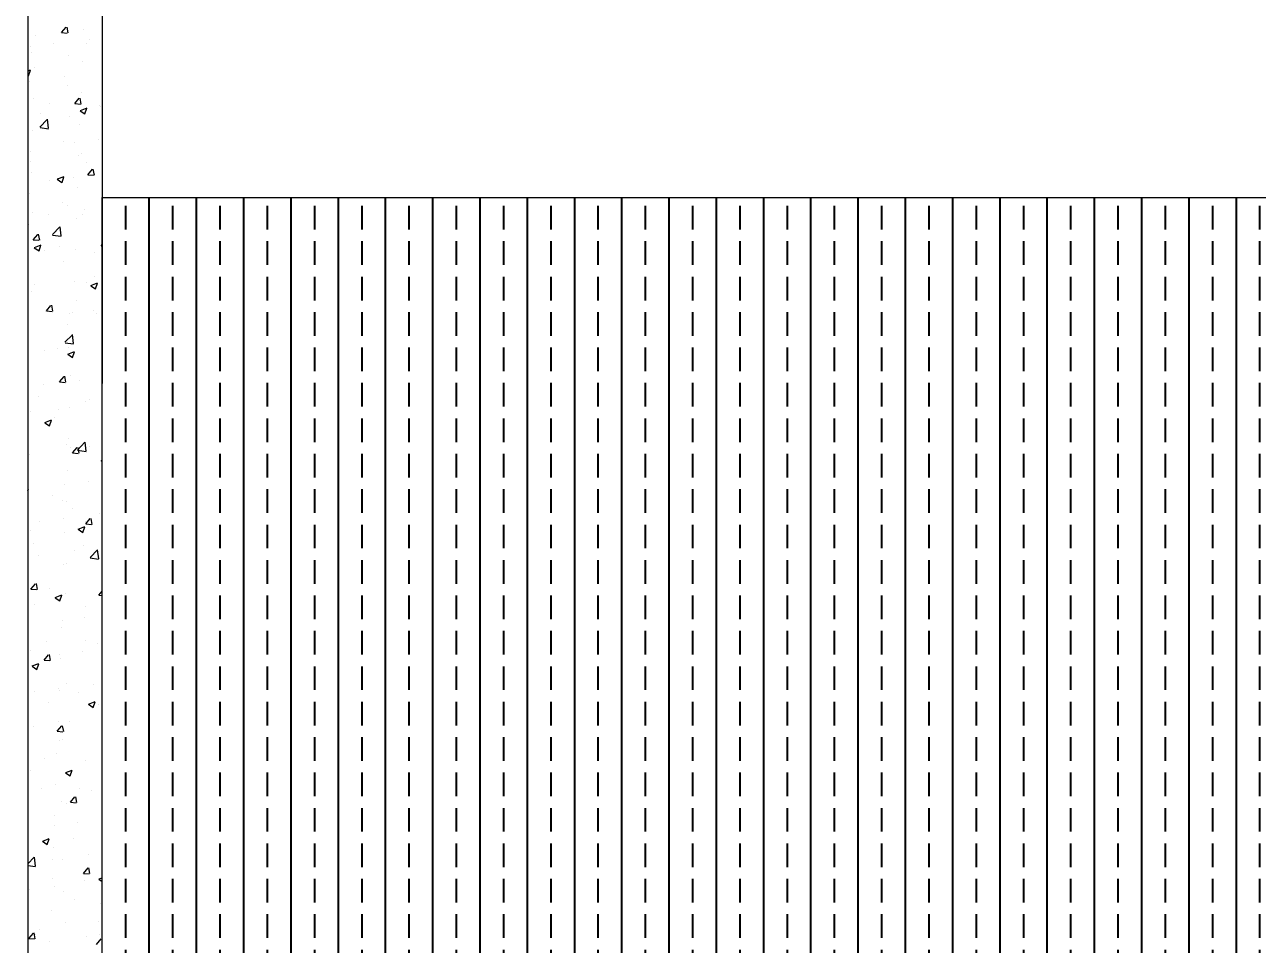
# Model space of a CAD drawing. Header units: millimetres. Extents: x 100 to 1222, y 100 to 694.
# Drawn here: x 293.24 to 305.67, y 545.33 to 554.61 of the extents above; entities that cross this region are included whole.
import ezdxf
from ezdxf import colors
from ezdxf.entities.mleader import LeaderData, LeaderLine
from ezdxf.math import Vec2, Vec3

# ---------------------------------------------------------------- set-up
doc = ezdxf.new("R2010")
doc.units = ezdxf.units.MM
doc.layers.add('2', color=11, linetype='Continuous')
doc.layers.add('Alvenaria', color=8, linetype='Continuous', lineweight=9)
doc.layers.add('PAREDE', color=7, linetype='Continuous', lineweight=9)
doc.styles.add('Notes', font='Arial.ttf', dxfattribs={"height": 3})

msp = doc.modelspace()

# ---------------------------------------------------------------- hatches: boundary and pattern name
at = {"layer": '2'}
h = msp.add_hatch(dxfattribs=at)
h.set_pattern_fill('BRASS', color=256, scale=0.075, angle=90)
h.set_pattern_definition([(90, (-7.4424, -3450.46003), (-0.47625, 3e-17), []), (90, (-7.6805, -3450.46003), (-0.47625, 3e-17), [0.238125, -0.1190625])])
h.paths.add_polyline_path([(294.025, 539.737), (309.631, 539.737), (309.631, 552.862), (294.025, 552.862)])

# ---------------------------------------------------------------- linework, layer by layer
at = {"layer": 'Alvenaria'}
for p, q in [((293.617, 554.526), (293.663, 554.581)), ((293.617, 554.526), (293.674, 554.521)), ((293.683, 554.523), (293.672, 554.582)), ((293.835, 554.554), (293.835, 554.554)), ((293.301, 554.382), (293.301, 554.382)), ((293.354, 554.493), (293.354, 554.493)), ((293.539, 554.414), (293.539, 554.414)), ((293.87, 554.421), (293.87, 554.421)), ((293.9, 554.461), (293.9, 554.461)), ((293.314, 554.326), (293.314, 554.326)), ((293.681, 554.294), (293.681, 554.294)), ((293.275, 554.139), (293.304, 554.15)), ((293.284, 554.09), (293.303, 554.147)), ((293.343, 554.176), (293.343, 554.176)), ((293.824, 554.237), (293.824, 554.237)), ((293.275, 554.095), (293.284, 554.09)), ((293.289, 554.038), (293.289, 554.038)), ((293.649, 554.085), (293.649, 554.085)), ((293.678, 553.993), (293.678, 553.993)), ((293.812, 553.92), (293.812, 553.92)), ((293.331, 553.859), (293.331, 553.859)), ((293.496, 553.807), (293.496, 553.807)), ((293.749, 553.81), (293.795, 553.864)), ((293.749, 553.81), (293.806, 553.805)), ((293.815, 553.806), (293.804, 553.866)), ((293.806, 553.741), (293.873, 553.767)), ((293.852, 553.706), (293.872, 553.764)), ((294, 553.789), (294, 553.789)), ((294.004, 553.786), (294.004, 553.786)), ((293.398, 553.574), (293.472, 553.651)), ((293.399, 553.71), (293.399, 553.71)), ((293.485, 553.561), (293.474, 553.652)), ((293.697, 553.679), (293.697, 553.679)), ((293.805, 553.738), (293.852, 553.706)), ((293.32, 553.542), (293.32, 553.542)), ((293.4, 553.57), (293.484, 553.557)), ((293.801, 553.603), (293.801, 553.603)), ((293.639, 553.424), (293.639, 553.424)), ((293.75, 553.413), (293.75, 553.413)), ((293.988, 553.445), (293.988, 553.445)), ((293.306, 553.323), (293.306, 553.323)), ((293.789, 553.286), (293.789, 553.286)), ((293.815, 553.302), (293.815, 553.302)), ((293.308, 553.225), (293.308, 553.225)), ((293.867, 553.215), (293.867, 553.215)), ((293.882, 553.093), (293.927, 553.148)), ((293.947, 553.09), (293.936, 553.15)), ((293.312, 553.12), (293.312, 553.12)), ((293.499, 553.038), (293.499, 553.038)), ((293.573, 553.048), (293.62, 553.016)), ((293.574, 553.05), (293.641, 553.076)), ((293.621, 553.015), (293.64, 553.073)), ((293.738, 553.069), (293.738, 553.069)), ((293.882, 553.093), (293.938, 553.088)), ((293.296, 552.908), (293.296, 552.908)), ((293.777, 552.969), (293.777, 552.969)), ((293.629, 552.815), (293.629, 552.815)), ((293.675, 552.787), (293.675, 552.787)), ((293.322, 552.708), (293.322, 552.708)), ((293.487, 552.693), (293.487, 552.693)), ((293.766, 552.652), (293.766, 552.652)), ((293.83, 552.687), (293.83, 552.687)), ((293.848, 552.741), (293.848, 552.741)), ((293.285, 552.591), (293.285, 552.591)), ((293.524, 552.489), (293.598, 552.566)), ((293.611, 552.476), (293.601, 552.566)), ((293.33, 552.437), (293.376, 552.491)), ((293.33, 552.437), (293.387, 552.432)), ((293.396, 552.433), (293.385, 552.493)), ((293.526, 552.485), (293.611, 552.472)), ((294.014, 552.377), (294.025, 552.391)), ((293.341, 552.357), (293.389, 552.325)), ((293.342, 552.36), (293.409, 552.385)), ((293.389, 552.325), (293.408, 552.382)), ((293.44, 552.331), (293.44, 552.331)), ((293.597, 552.365), (293.597, 552.365)), ((293.754, 552.335), (293.754, 552.335)), ((293.948, 552.309), (293.948, 552.309)), ((294.014, 552.377), (294.025, 552.376)), ((293.636, 552.218), (293.636, 552.218)), ((293.743, 552.018), (293.743, 552.018)), ((293.948, 552.069), (293.948, 552.069)), ((293.309, 551.914), (293.309, 551.914)), ((293.347, 551.989), (293.347, 551.989)), ((293.864, 552.009), (293.864, 552.009)), ((293.91, 551.973), (293.957, 551.941)), ((293.911, 551.976), (293.978, 552.002)), ((293.957, 551.941), (293.977, 551.999)), ((293.463, 551.72), (293.509, 551.775)), ((293.528, 551.717), (293.517, 551.776)), ((293.763, 551.823), (293.763, 551.823)), ((293.455, 551.716), (293.455, 551.716)), ((293.463, 551.72), (293.52, 551.715)), ((293.698, 551.693), (293.698, 551.693)), ((293.731, 551.7), (293.731, 551.7)), ((293.936, 551.724), (293.936, 551.724)), ((293.964, 551.695), (293.964, 551.695)), ((293.673, 551.581), (293.673, 551.581)), ((293.65, 551.403), (293.725, 551.48)), ((293.652, 551.399), (293.737, 551.386)), ((293.737, 551.39), (293.727, 551.481)), ((293.447, 551.317), (293.447, 551.317)), ((293.573, 551.338), (293.573, 551.338)), ((293.678, 551.283), (293.725, 551.251)), ((293.679, 551.285), (293.746, 551.311)), ((293.686, 551.349), (293.686, 551.349)), ((293.72, 551.383), (293.72, 551.383)), ((293.726, 551.251), (293.745, 551.308)), ((293.595, 551.004), (293.641, 551.058)), ((293.66, 551), (293.649, 551.06)), ((293.708, 551.066), (293.708, 551.066)), ((293.435, 550.973), (293.435, 550.973)), ((293.595, 551.004), (293.652, 550.999)), ((293.633, 551.012), (293.633, 551.012)), ((293.796, 551.02), (293.796, 551.02)), ((293.388, 550.852), (293.388, 550.852)), ((293.862, 550.803), (293.862, 550.803)), ((293.896, 550.83), (293.896, 550.83)), ((293.306, 550.708), (293.306, 550.708)), ((293.589, 550.724), (293.589, 550.724)), ((293.696, 550.749), (293.696, 550.749)), ((293.446, 550.592), (293.494, 550.56)), ((293.447, 550.595), (293.514, 550.62)), ((293.494, 550.56), (293.513, 550.617)), ((293.545, 550.645), (293.545, 550.645)), ((293.685, 550.432), (293.685, 550.432)), ((293.67, 550.374), (293.67, 550.374)), ((293.707, 550.346), (293.707, 550.346)), ((293.727, 550.287), (293.773, 550.342)), ((293.727, 550.287), (293.784, 550.282)), ((293.777, 550.317), (293.851, 550.395)), ((293.778, 550.314), (293.863, 550.301)), ((293.793, 550.284), (293.782, 550.343)), ((293.864, 550.305), (293.853, 550.395)), ((293.896, 550.348), (293.896, 550.348)), ((293.295, 550.269), (293.295, 550.269)), ((294.015, 550.208), (294.025, 550.201)), ((294.016, 550.211), (294.025, 550.215)), ((293.673, 550.115), (293.673, 550.115)), ((293.275, 549.927), (293.282, 549.929)), ((293.275, 549.908), (293.282, 549.927)), ((293.646, 549.973), (293.646, 549.973)), ((293.884, 550.004), (293.884, 550.004)), ((293.521, 549.859), (293.521, 549.859)), ((293.63, 549.806), (293.63, 549.806)), ((293.662, 549.798), (293.662, 549.798)), ((293.722, 549.731), (293.722, 549.731)), ((293.994, 549.676), (293.994, 549.676)), ((293.395, 549.597), (293.395, 549.597)), ((293.634, 549.628), (293.634, 549.628)), ((293.784, 549.52), (293.851, 549.546)), ((293.831, 549.486), (293.85, 549.543)), ((293.859, 549.571), (293.905, 549.625)), ((293.859, 549.597), (293.859, 549.597)), ((293.859, 549.571), (293.916, 549.566)), ((293.925, 549.567), (293.914, 549.627)), ((293.303, 549.502), (293.303, 549.502)), ((293.65, 549.481), (293.65, 549.481)), ((293.783, 549.518), (293.83, 549.486)), ((293.332, 549.375), (293.332, 549.375)), ((293.744, 549.3), (293.744, 549.3)), ((293.84, 549.354), (293.84, 549.354)), ((293.903, 549.232), (293.977, 549.309)), ((293.99, 549.219), (293.979, 549.31)), ((293.383, 549.253), (293.383, 549.253)), ((293.638, 549.164), (293.638, 549.164)), ((293.667, 549.168), (293.667, 549.168)), ((293.905, 549.228), (293.989, 549.215)), ((293.308, 548.914), (293.354, 548.969)), ((293.308, 548.914), (293.365, 548.909)), ((293.374, 548.911), (293.363, 548.97)), ((293.493, 548.924), (293.493, 548.924)), ((293.551, 548.827), (293.599, 548.795)), ((293.553, 548.83), (293.619, 548.855)), ((293.599, 548.795), (293.618, 548.852)), ((293.627, 548.847), (293.627, 548.847)), ((293.655, 548.867), (293.655, 548.867)), ((293.991, 548.854), (294.025, 548.895)), ((293.991, 548.854), (294.025, 548.851)), ((293.347, 548.76), (293.347, 548.76)), ((293.856, 548.739), (293.856, 548.739)), ((293.628, 548.6), (293.628, 548.6)), ((293.844, 548.628), (293.844, 548.628)), ((293.615, 548.53), (293.615, 548.53)), ((293.3, 548.295), (293.3, 548.295)), ((293.465, 548.383), (293.465, 548.383)), ((293.856, 548.391), (293.856, 548.391)), ((293.974, 548.361), (293.974, 548.361)), ((293.44, 548.198), (293.486, 548.252)), ((293.44, 548.198), (293.497, 548.193)), ((293.506, 548.194), (293.495, 548.254)), ((293.594, 548.252), (293.594, 548.252)), ((293.604, 548.213), (293.604, 548.213)), ((293.832, 548.284), (293.832, 548.284)), ((293.32, 548.136), (293.367, 548.104)), ((293.321, 548.139), (293.387, 548.165)), ((293.367, 548.104), (293.387, 548.162)), ((293.664, 547.962), (293.664, 547.962)), ((293.942, 547.956), (293.942, 547.956)), ((293.28, 547.896), (293.28, 547.896)), ((293.343, 547.877), (293.343, 547.877)), ((293.581, 547.908), (293.581, 547.908)), ((293.592, 547.896), (293.592, 547.896)), ((293.788, 547.875), (293.788, 547.875)), ((293.481, 547.768), (293.481, 547.768)), ((293.888, 547.753), (293.935, 547.721)), ((293.889, 547.755), (293.956, 547.781)), ((293.936, 547.721), (293.955, 547.778)), ((293.989, 547.747), (293.989, 547.747)), ((293.581, 547.578), (293.581, 547.578)), ((293.692, 547.58), (293.692, 547.58)), ((293.331, 547.532), (293.331, 547.532)), ((293.572, 547.481), (293.618, 547.536)), ((293.572, 547.481), (293.629, 547.476)), ((293.638, 547.478), (293.627, 547.537)), ((293.599, 547.39), (293.599, 547.39)), ((293.625, 547.394), (293.625, 547.394)), ((293.441, 547.204), (293.441, 547.204)), ((293.569, 547.261), (293.569, 547.261)), ((293.853, 547.185), (293.853, 547.185)), ((293.298, 547.089), (293.298, 547.089)), ((293.656, 547.062), (293.704, 547.03)), ((293.658, 547.065), (293.724, 547.09)), ((293.704, 547.03), (293.723, 547.088)), ((293.557, 546.944), (293.557, 546.944)), ((293.413, 546.904), (293.413, 546.904)), ((293.705, 546.765), (293.751, 546.819)), ((293.77, 546.761), (293.759, 546.821)), ((293.792, 546.908), (293.792, 546.908)), ((293.922, 546.882), (293.922, 546.882)), ((293.614, 546.776), (293.614, 546.776)), ((293.661, 546.756), (293.661, 546.756)), ((293.705, 546.765), (293.762, 546.76)), ((293.546, 546.627), (293.546, 546.627)), ((293.78, 546.563), (293.78, 546.563)), ((293.541, 546.532), (293.541, 546.532)), ((293.425, 546.371), (293.472, 546.339)), ((293.426, 546.374), (293.492, 546.4)), ((293.472, 546.339), (293.492, 546.397)), ((293.534, 546.31), (293.534, 546.31)), ((293.732, 546.398), (293.732, 546.398)), ((293.275, 546.144), (293.339, 546.21)), ((293.352, 546.12), (293.342, 546.211)), ((293.529, 546.188), (293.529, 546.188)), ((293.622, 546.188), (293.622, 546.188)), ((293.89, 546.235), (293.89, 546.235)), ((293.275, 546.128), (293.352, 546.116)), ((293.291, 546.156), (293.291, 546.156)), ((293.837, 546.048), (293.883, 546.103)), ((293.902, 546.045), (293.891, 546.104)), ((294.017, 546.064), (294.017, 546.064)), ((293.523, 545.993), (293.523, 545.993)), ((293.837, 546.048), (293.894, 546.043)), ((293.85, 545.978), (293.85, 545.978)), ((293.993, 545.988), (294.025, 545.966)), ((293.994, 545.991), (294.025, 546.003)), ((293.279, 545.812), (293.279, 545.812)), ((293.295, 545.883), (293.295, 545.883)), ((293.547, 545.911), (293.547, 545.911)), ((293.639, 545.86), (293.639, 545.86)), ((293.748, 545.783), (293.748, 545.783)), ((294.006, 545.747), (294.006, 545.747)), ((293.511, 545.676), (293.511, 545.676)), ((293.99, 545.563), (293.99, 545.563)), ((293.286, 545.392), (293.332, 545.446)), ((293.351, 545.388), (293.34, 545.448)), ((293.389, 545.484), (293.389, 545.484)), ((293.659, 545.55), (293.659, 545.55)), ((293.286, 545.391), (293.343, 545.386)), ((293.357, 545.427), (293.357, 545.427)), ((293.499, 545.359), (293.499, 545.359)), ((293.866, 545.406), (293.866, 545.406)), ((293.969, 545.332), (294.015, 545.386)), ((293.994, 545.43), (293.994, 545.43)), ((294.025, 545.378), (294.024, 545.388))]:
    msp.add_line(p, q, dxfattribs=at)
at = {"layer": 'PAREDE'}
msp.add_line((293.275, 563.362), (293.275, 533.362), dxfattribs=at)
msp.add_lwpolyline([(276.775, 552.862), (267.4, 552.862), (267.4, 550.987), (276.775, 550.987), (276.775, 550.237), (267.4, 550.237), (267.4, 522.112), (276.775, 522.112), (276.775, 564.112), (294.025, 564.112), (294.025, 550.987)], dxfattribs=at)
for points in [[(277.525, 563.362), (293.275, 563.362), (293.275, 533.362), (277.525, 533.362)], [(294.025, 552.862), (309.631, 552.862), (309.631, 539.737), (294.025, 539.737)]]:
    msp.add_lwpolyline(points, close=True, dxfattribs=at)

# ---------------------------------------------------------------- leaders
at = {"color": 2}
ml = msp.add_multileader_mtext('Standard', dxfattribs=at)
ml.set_content('PAINEL DE DISJUNTORES', color=2, style='Notes')
ml.set_leader_properties()
ml.build(insert=Vec2(0, 0))
ml.multileader.update_dxf_attribs({"dogleg_length": 7, "arrow_head_size": 3})
ctx = ml.context
ctx.base_point, ctx.char_height, ctx.arrow_head_size, ctx.plane_origin = Vec3(277.398, 573.544), 3, 3, Vec3(269.021, 573.544)
notes = []
notes.append((ctx, [(0, (1, 1, 0), (270.398, 573.544), (1, 0), 7, [(0, [(266.65, 546.527)], 0, [])])]))
ctx.mtext.insert, ctx.mtext.flow_direction = Vec3(279.398, 575.07), 5
for ctx, leaders in notes:
    for number, flags, end, landing, length, lines in leaders:
        leader = LeaderData()
        leader.index, (leader.has_last_leader_line, leader.has_dogleg_vector, leader.attachment_direction) = number, flags
        leader.last_leader_point, leader.dogleg_vector, leader.dogleg_length = Vec3(end), Vec3(landing), length
        for number, points, colour, breaks in lines:
            line = LeaderLine()
            line.index, line.vertices, line.color, line.breaks = number, Vec3.list(points), colors.encode_raw_color(colour), breaks
            leader.lines.append(line)
        ctx.leaders.append(leader)

doc.saveas('drawing.dxf')
